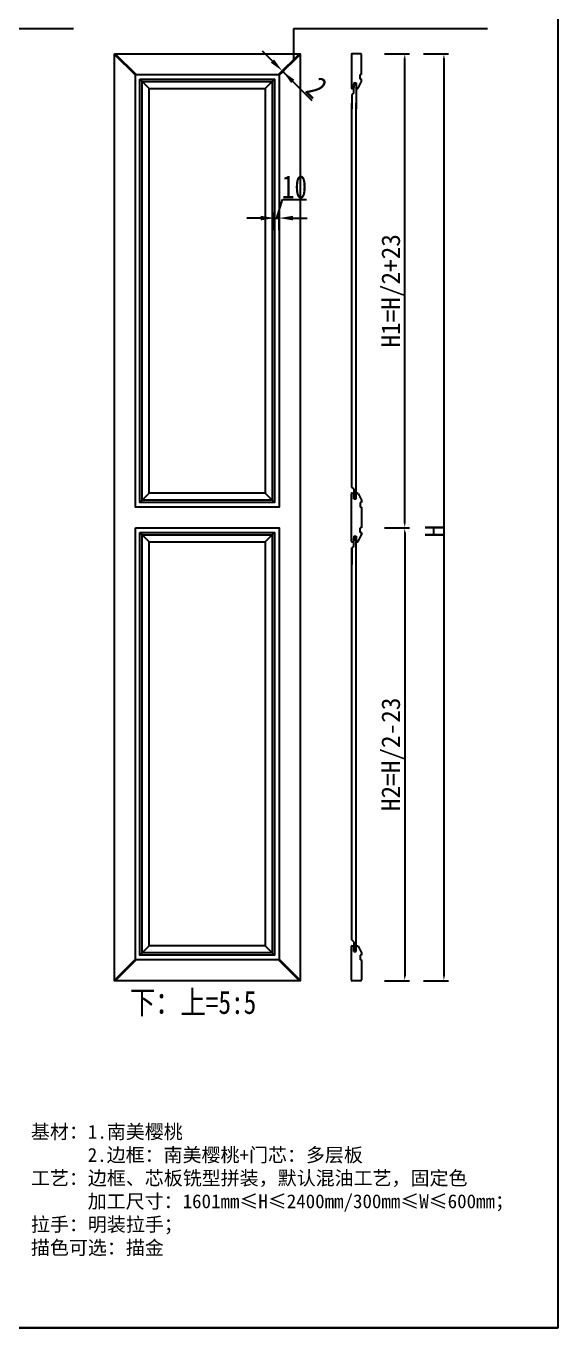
# Model space of a CAD drawing. Header units: millimetres. Extents: x 85186 to 129000, y -77269 to -36327.
# Drawn here: x 95293 to 96440, y -72417 to -69608 of the extents above; entities that cross this region are included whole.
import ezdxf

# ---------------------------------------------------------------- set-up
doc = ezdxf.new("R2010")
doc.units = ezdxf.units.MM
doc.layers.add('粗实线', color=7, linetype='Continuous')
doc.layers.add('细实线', color=251, linetype='Continuous')
doc.styles.get("Standard").update_dxf_attribs({"font": 'SimSun.ttf'})
doc.styles.add('ZB_宋体', font='SimSun.ttf')
doc.styles.add('宋体', font='SimSun.ttf', dxfattribs={"width": 0.8})
doc.dimstyles.new('客来福标注小', dxfattribs={"dimscale": 20, "dimtxt": 2, "dimasz": 0.5, "dimexe": 0.5, "dimexo": 0, "dimgap": 0.05, "dimtad": 1, "dimdec": 0, "dimzin": 0, "dimdsep": 46, "dimtxsty": 'Standard', "dimcen": 0, "dimclrd": 256, "dimclre": 256, "dimclrt": 256, "dimadec": 0, "dimazin": 0, "dimtfac": 1, "dimtdec": 0, "dimtofl": 0, "dimtmove": 1, "dimatfit": 3, "dimfxl": 2.2, "dimfxlon": 1, "dimtolj": 1, "dimtzin": 0, "dimarcsym": 0})
doc.dimstyles.new('客来福衣柜标注大', dxfattribs={"dimscale": 20, "dimtxt": 2.5, "dimasz": 1.5, "dimexe": 0.6, "dimexo": 0, "dimgap": 0.1, "dimtad": 1, "dimdec": 0, "dimzin": 0, "dimdsep": 46, "dimtxsty": '宋体', "dimcen": 0, "dimclrd": 251, "dimclre": 251, "dimclrt": 256, "dimadec": 0, "dimazin": 0, "dimtfac": 1, "dimtdec": 0, "dimtofl": 0, "dimtmove": 1, "dimatfit": 3, "dimfxl": 3.8, "dimfxlon": 1, "dimtolj": 1, "dimtzin": 0, "dimarcsym": 0})

# ---------------------------------------------------------------- blocks, each defined once
blk = doc.blocks.new('*D3218')
at = {"color": 251, "linetype": 'ByBlock', "lineweight": -2, "ltscale": 6, "transparency": 16777216}
for p, q in [((95824.1, -69683.6), (95802.9, -69662.3)), ((95842, -69708.1), (95853.8, -69696.3)), ((95843.4, -69709.5), (95855.2, -69697.7)), ((95846.7, -69706.2), (95845.3, -69704.8)), ((95909.8, -69769.2), (95846.7, -69706.2)), ((95867.9, -69727.4), (95889.1, -69748.6))]:
    blk.add_line(p, q, dxfattribs=at)
at = {"color": 251, "linetype": 'ByBlock', "ltscale": 6, "transparency": 16777216}
for points in [[(95827.6, -69680), (95820.6, -69687.1), (95845.3, -69704.8)], [(95871.5, -69723.9), (95864.4, -69730.9), (95846.7, -69706.2)]]:
    blk.add_solid(points, dxfattribs=at)
at = {"layer": 'Defpoints', "color": 0, "linetype": 'ByBlock', "ltscale": 6, "transparency": 16777216}
for p in [(95842, -69708.1), (95843.4, -69709.5), (95845.3, -69704.8)]:
    blk.add_point(p, dxfattribs=at)
at = {"linetype": 'ByBlock', "ltscale": 6, "transparency": 16777216, "insert": (95919.6, -69740.9), "char_height": 50, "attachment_point": 5, "rotation": 315, "style": '宋体'}
blk.add_mtext('\\A1;2', dxfattribs=at)
blk = doc.blocks.new('*D3219')
at = {"color": 251, "linetype": 'ByBlock', "lineweight": -2, "ltscale": 6, "transparency": 16777216}
for p, q in [((95833.7, -70022.4), (95845.7, -69982.4)), ((95845.7, -69982.4), (95897.5, -69982.4)), ((95798.7, -70022.4), (95768.7, -70022.4)), ((95828.7, -70048.2), (95828.7, -70010.4)), ((95828.7, -70022.4), (95838.7, -70022.4)), ((95838.7, -70048.2), (95838.7, -70010.4)), ((95868.7, -70022.4), (95898.7, -70022.4))]:
    blk.add_line(p, q, dxfattribs=at)
at = {"color": 251, "linetype": 'ByBlock', "ltscale": 6, "transparency": 16777216}
for points in [[(95798.7, -70017.4), (95798.7, -70027.4), (95828.7, -70022.4)], [(95868.7, -70017.4), (95868.7, -70027.4), (95838.7, -70022.4)]]:
    blk.add_solid(points, dxfattribs=at)
at = {"layer": 'Defpoints', "color": 0, "linetype": 'ByBlock', "ltscale": 6, "transparency": 16777216}
for p in [(95838.7, -70022.4), (95828.7, -70048.2), (95838.7, -70048.2)]:
    blk.add_point(p, dxfattribs=at)
at = {"linetype": 'ByBlock', "ltscale": 6, "transparency": 16777216, "insert": (95871.6, -69955.4), "char_height": 50, "attachment_point": 5, "style": '宋体'}
blk.add_mtext('\\A1;10', dxfattribs=at)
blk = doc.blocks.new('*D3223')
at = {"lineweight": -2, "transparency": 16777216}
for p, q in [((96149.7, -69667.8), (96203.7, -69667.8)), ((96193.7, -69677.8), (96193.7, -71657.8)), ((96149.7, -71667.8), (96203.7, -71667.8))]:
    blk.add_line(p, q, dxfattribs=at)
at = {"transparency": 16777216}
for points in [[(96192.1, -69677.8), (96195.4, -69677.8), (96193.7, -69667.8)], [(96192.1, -71657.8), (96195.4, -71657.8), (96193.7, -71667.8)]]:
    blk.add_solid(points, dxfattribs=at)
at = {"layer": 'Defpoints', "color": 0, "transparency": 16777216}
for p in [(96083.2, -69667.8), (96083.2, -71667.8), (96193.7, -71667.8)]:
    blk.add_point(p, dxfattribs=at)
at = {"transparency": 16777216, "insert": (96172.7, -70697.8), "char_height": 40, "attachment_point": 5, "rotation": 90, "style": 'ZB_宋体'}
blk.add_mtext('\\A1;H', dxfattribs=at)
blk = doc.blocks.new('*D3224')
at = {"lineweight": -2, "transparency": 16777216}
for p, q in [((96065.4, -70690.9), (96119.4, -70690.9)), ((96109.4, -70700.9), (96109.4, -71657.8)), ((96065.4, -71667.8), (96119.4, -71667.8))]:
    blk.add_line(p, q, dxfattribs=at)
at = {"transparency": 16777216}
for points in [[(96107.7, -70700.9), (96111, -70700.9), (96109.4, -70690.9)], [(96107.7, -71657.8), (96111, -71657.8), (96109.4, -71667.8)]]:
    blk.add_solid(points, dxfattribs=at)
at = {"layer": 'Defpoints', "color": 0, "transparency": 16777216}
for p in [(96014.8, -70690.9), (96038.9, -71667.8), (96109.4, -71667.8)]:
    blk.add_point(p, dxfattribs=at)
at = {"transparency": 16777216, "insert": (96084, -71179.4), "char_height": 40, "attachment_point": 5, "rotation": 90, "style": 'ZB_宋体'}
blk.add_mtext('\\A1;H2=H/2-23', dxfattribs=at)
blk = doc.blocks.new('*D3225')
at = {"lineweight": -2, "transparency": 16777216}
for p, q in [((96065.4, -69667.8), (96119.4, -69667.8)), ((96109.4, -70680.9), (96109.4, -69677.8)), ((96065.4, -70690.9), (96119.4, -70690.9))]:
    blk.add_line(p, q, dxfattribs=at)
at = {"transparency": 16777216}
for points in [[(96107.7, -69677.8), (96111, -69677.8), (96109.4, -69667.8)], [(96107.7, -70680.9), (96111, -70680.9), (96109.4, -70690.9)]]:
    blk.add_solid(points, dxfattribs=at)
at = {"layer": 'Defpoints', "color": 0, "transparency": 16777216}
for p in [(95978.9, -69667.8), (96109.4, -69667.8), (96014.8, -70690.9)]:
    blk.add_point(p, dxfattribs=at)
at = {"transparency": 16777216, "insert": (96084, -70179.4), "char_height": 40, "attachment_point": 5, "rotation": 90, "style": 'ZB_宋体'}
blk.add_mtext('\\A1;H1=H/2+23', dxfattribs=at)

msp = doc.modelspace()

# ---------------------------------------------------------------- hatches: boundary and pattern name
at = {"layer": '细实线'}
h = msp.add_hatch(color=256, dxfattribs=at)
edge = h.paths.add_edge_path()
edge.add_ellipse((96001.834, -69732.32), major_axis=(2.5, 0), ratio=0.6, start_angle=90, end_angle=180, ccw=False)
edge.add_ellipse((96001.834, -69732.32), major_axis=(2.5, 0), ratio=0.6, start_angle=0, end_angle=90, ccw=False)
edge.add_ellipse((96001.834, -69732.32), major_axis=(2.5, 0), ratio=0.6, start_angle=180, end_angle=360, ccw=False)
h = msp.add_hatch(color=256, dxfattribs=at)
edge = h.paths.add_edge_path()
edge.add_ellipse((96001.834, -70626.32), major_axis=(2.5, 0), ratio=0.6, start_angle=180, end_angle=270)
edge.add_ellipse((96001.834, -70626.32), major_axis=(2.5, 0), ratio=0.6, start_angle=270, end_angle=360)
edge.add_ellipse((96001.834, -70626.32), major_axis=(2.5, 0), ratio=0.6, start_angle=0, end_angle=180)
h = msp.add_hatch(color=256, dxfattribs=at)
edge = h.paths.add_edge_path()
edge.add_ellipse((96001.834, -70710.424), major_axis=(2.5, 0), ratio=0.6, start_angle=90, end_angle=180, ccw=False)
edge.add_ellipse((96001.834, -70710.424), major_axis=(2.5, 0), ratio=0.6, start_angle=0, end_angle=90, ccw=False)
edge.add_ellipse((96001.834, -70710.424), major_axis=(2.5, 0), ratio=0.6, start_angle=180, end_angle=360, ccw=False)
h = msp.add_hatch(color=256, dxfattribs=at)
edge = h.paths.add_edge_path()
edge.add_ellipse((96001.834, -71603.32), major_axis=(2.5, 0), ratio=0.6, start_angle=180, end_angle=270)
edge.add_ellipse((96001.834, -71603.32), major_axis=(2.5, 0), ratio=0.6, start_angle=270, end_angle=360)
edge.add_ellipse((96001.834, -71603.32), major_axis=(2.5, 0), ratio=0.6, start_angle=0, end_angle=180)

# ---------------------------------------------------------------- linework, layer by layer
for p, q in [((95999.334, -69751.82), (95995.334, -69755.82)), ((95999.334, -70606.82), (95995.334, -70602.82)), ((95999.334, -70729.924), (95995.334, -70733.924)), ((95999.334, -71583.82), (95995.334, -71579.82)), ((93422.584, -72417.089), (96439.683, -72417.089))]:
    msp.add_line(p, q)
at = {"color": 0}
msp.add_lwpolyline([(93422.584, -69528.396), (96439.683, -69528.396), (96439.683, -72417.089), (93422.584, -72417.089)], close=True, dxfattribs=at)
at = {"layer": '粗实线'}
for p, q in [((95994.334, -69669.82), (95994.334, -69741.32)), ((96014.334, -69667.82), (95996.334, -69667.82)), ((96016.334, -69712.82), (96016.334, -69669.82)), ((96013.334, -69722.82), (96013.334, -69712.82)), ((96016.334, -69712.82), (96013.334, -69712.82)), ((95995.834, -69742.82), (95998.334, -69742.82)), ((95998.334, -69742.82), (95999.334, -69740.82)), ((95999.334, -69730.82), (95999.334, -69740.82)), ((95999.334, -69730.82), (96004.334, -69730.82)), ((95999.334, -69733.82), (96004.334, -69733.82)), ((95999.334, -69751.82), (95999.334, -69733.82)), ((96004.334, -69730.82), (96004.334, -69740.82)), ((96004.334, -69733.82), (96004.334, -69786.564)), ((96005.334, -69742.82), (96004.334, -69740.82)), ((96005.334, -69742.82), (96007.734, -69742.82)), ((96008.616, -69742.291), (96016.334, -69727.82)), ((96016.334, -69722.82), (96013.334, -69722.82)), ((96016.334, -69727.82), (96016.334, -69722.82)), ((95995.334, -69755.82), (95995.334, -69786.589)), ((95995.334, -70602.82), (95995.334, -69774.258)), ((96004.334, -70627.82), (96004.334, -69774.284)), ((95995.334, -70602.82), (95995.334, -70572.051)), ((96004.334, -70624.82), (96004.334, -70572.077)), ((95994.334, -70719.424), (95994.334, -70617.32)), ((95995.834, -70615.82), (95998.334, -70615.82)), ((95998.334, -70615.82), (95999.334, -70617.82)), ((95999.334, -70606.82), (95999.334, -70624.82)), ((95999.334, -70627.82), (95999.334, -70617.82)), ((96005.334, -70615.82), (96004.334, -70617.82)), ((96004.334, -70627.82), (96004.334, -70617.82)), ((96005.334, -70615.82), (96007.734, -70615.82)), ((96008.616, -70616.35), (96016.334, -70630.82)), ((95999.334, -70624.82), (96004.334, -70624.82)), ((95999.334, -70627.82), (96004.334, -70627.82)), ((96013.334, -70635.82), (96013.334, -70645.82)), ((96016.334, -70635.82), (96013.334, -70635.82)), ((96016.334, -70645.82), (96013.334, -70645.82)), ((96016.334, -70630.82), (96016.334, -70635.82)), ((96016.334, -70645.82), (96016.334, -70690.924)), ((96013.334, -70700.924), (96013.334, -70690.924)), ((96016.334, -70690.924), (96013.334, -70690.924)), ((96016.334, -70700.924), (96013.334, -70700.924)), ((96016.334, -70700.924), (96016.334, -70705.924)), ((96016.334, -70705.924), (96016.334, -70700.924)), ((95995.834, -70720.924), (95998.334, -70720.924)), ((95998.334, -70720.924), (95999.334, -70718.924)), ((95999.334, -70708.924), (95999.334, -70718.924)), ((95999.334, -70708.924), (96004.334, -70708.924)), ((95999.334, -70711.924), (96004.334, -70711.924)), ((95999.334, -70729.924), (95999.334, -70711.924)), ((96004.334, -71601.82), (96004.334, -70708.924)), ((96004.334, -70708.924), (96004.334, -70718.924)), ((96005.334, -70720.924), (96004.334, -70718.924)), ((96005.334, -70720.924), (96007.734, -70720.924)), ((96008.616, -70720.394), (96016.334, -70705.924)), ((95995.334, -71579.82), (95995.334, -70733.924)), ((95995.334, -70733.924), (95995.334, -70769.692)), ((95994.334, -71665.82), (95994.334, -71594.32)), ((95995.834, -71592.82), (95998.334, -71592.82)), ((95998.334, -71592.82), (95999.334, -71594.82)), ((95999.334, -71583.82), (95999.334, -71601.82)), ((95999.334, -71604.82), (95999.334, -71594.82)), ((95999.334, -71601.82), (96004.334, -71601.82)), ((96005.334, -71592.82), (96004.334, -71594.82)), ((96004.334, -71604.82), (96004.334, -71594.82)), ((96005.334, -71592.82), (96007.734, -71592.82)), ((96008.616, -71593.35), (96016.334, -71607.82)), ((95999.334, -71604.82), (96004.334, -71604.82)), ((96013.334, -71612.82), (96013.334, -71622.82)), ((96016.334, -71612.82), (96013.334, -71612.82)), ((96016.334, -71622.82), (96013.334, -71622.82)), ((96016.334, -71607.82), (96016.334, -71612.82)), ((96016.334, -71622.82), (96016.334, -71665.82)), ((96014.334, -71667.82), (95996.334, -71667.82))]:
    msp.add_line(p, q, dxfattribs=at)
for points in [[(95483.569, -69667.82), (95883.664, -69667.82), (95883.664, -71667.82), (95483.569, -71667.82)], [(95558.569, -69742.82), (95808.664, -69742.82), (95808.664, -70615.82), (95558.569, -70615.82)], [(95558.569, -70720.924), (95808.664, -70720.924), (95808.664, -71592.82), (95558.569, -71592.82)]]:
    msp.add_lwpolyline(points, close=True, dxfattribs=at)
at = {"layer": '粗实线', "color": 1}
for points in [[(95528.569, -69712.82), (95838.664, -69712.82), (95838.664, -70645.82), (95528.569, -70645.82)], [(95538.569, -69722.82), (95828.664, -69722.82), (95828.664, -70635.82), (95538.569, -70635.82)], [(95528.569, -70690.924), (95838.664, -70690.924), (95838.664, -71622.82), (95528.569, -71622.82)], [(95538.569, -70700.924), (95828.664, -70700.924), (95828.664, -71612.82), (95538.569, -71612.82)]]:
    msp.add_lwpolyline(points, close=True, dxfattribs=at)
at = {"layer": '粗实线'}
for centre, radius, start, end in [((95996.334, -69669.82), 2, 90, 180), ((96014.334, -69669.82), 2, 0, 90), ((95995.834, -69741.32), 1.5, 180, 270), ((96007.734, -69741.82), 1, 270, 331.927513), ((95995.834, -70617.32), 1.5, 90, 180), ((96007.734, -70616.82), 1, 28.072487, 90), ((95995.834, -70719.424), 1.5, 180, 270), ((96007.734, -70719.924), 1, 270, 331.927513), ((95995.834, -71594.32), 1.5, 90, 180), ((96007.734, -71593.82), 1, 28.072487, 90), ((95996.334, -71665.82), 2, 180, 270), ((96014.334, -71665.82), 2, 270, 0)]:
    msp.add_arc(centre, radius, start, end, dxfattribs=at)
at = {"layer": '细实线'}
for p, q in [((95528.569, -69714.234, 0), (95483.569, -69669.234, 0)), ((95529.984, -69712.82, 0), (95484.984, -69667.82, 0)), ((95837.249, -69712.82, 0), (95882.249, -69667.82, 0)), ((95838.664, -69714.234, 0), (95883.664, -69669.234, 0)), ((95558.569, -69742.82, 0), (95538.569, -69722.82, 0)), ((95808.664, -69742.82, 0), (95828.664, -69722.82, 0)), ((95558.569, -70615.82, 0), (95538.569, -70635.82, 0)), ((95808.664, -70615.82, 0), (95828.664, -70635.82, 0)), ((95558.569, -70720.924, 0), (95538.569, -70700.924, 0)), ((95808.664, -70720.924, 0), (95828.664, -70700.924, 0)), ((95558.569, -71592.82, 0), (95538.569, -71612.82, 0)), ((95808.664, -71592.82, 0), (95828.664, -71612.82, 0)), ((95528.569, -71621.406, 0), (95483.569, -71666.406, 0)), ((95529.984, -71622.82, 0), (95484.984, -71667.82, 0)), ((95837.249, -71622.82, 0), (95882.249, -71667.82, 0)), ((95838.664, -71621.406, 0), (95883.664, -71666.406, 0))]:
    msp.add_line(p, q, dxfattribs=at)
for points in [[(95543.569, -69727.82), (95823.664, -69727.82), (95823.664, -70630.82), (95543.569, -70630.82)], [(95543.569, -70705.924), (95823.664, -70705.924), (95823.664, -71607.82), (95543.569, -71607.82)]]:
    msp.add_lwpolyline(points, close=True, dxfattribs=at)
at = {"layer": '细实线', "extrusion": (0, 0, -1)}
for centre in [(96001.834, -69732.32), (96001.834, -70710.424)]:
    msp.add_ellipse(centre, major_axis=(2.5, 0), ratio=0.6, dxfattribs=at)
at = {"layer": '细实线'}
for centre in [(96001.834, -70626.32), (96001.834, -71603.32)]:
    msp.add_ellipse(centre, major_axis=(2.5, 0), ratio=0.6, dxfattribs=at)

# ---------------------------------------------------------------- texts
at = {"color": 0, "insert": (95516.816, -71689.473), "char_height": 50, "width": 365.74022, "attachment_point": 1, "style": '宋体'}
msp.add_mtext('下：上=5:5', dxfattribs=at)
at = {"lineweight": 25, "insert": (95303.458, -71978.686), "char_height": 30, "width": 1314.31074, "attachment_point": 1, "style": 'ZB_宋体'}
msp.add_mtext('基材：1.南美樱桃\\P      2.边框：南美樱桃+门芯：多层板\\P工艺：边框、芯板铣型拼装，默认混油工艺，固定色\\P      加工尺寸：1601mm≤H≤2400mm/300mm≤W≤600mm；\\P拉手：明装拉手；\\P描色可选：描金', dxfattribs=at)

# ---------------------------------------------------------------- dimensions: what is measured, and where the dimension line sits
at = {"color": 0, "linetype": 'ByBlock', "ltscale": 6}
dim = msp.add_linear_dim(base=(95845.304, -69704.766, 0), p1=(95843.388, -69709.51, 0), p2=(95841.974, -69708.096, 0), angle=135, dimstyle='客来福衣柜标注大', override={"dimtxsty": '宋体'}, dxfattribs=at)
dim.commit()
dim.dimension.update_dxf_attribs({"geometry": '*D3218', "text_midpoint": (95927.27, -69733.25, 0), "dimtype": 161})
at = {"color": 0}
for base, p2, text, picture, middle in [((96109.372, -69667.82), (95978.857, -69667.82), 'H1=H/2+23', '*D3225', (96084.014, -70179.372)), ((96109.372, -71667.82), (96038.857, -71667.82), 'H2=H/2-23', '*D3224', (96084.014, -71179.372))]:
    dim = msp.add_linear_dim(base=base, p1=(96014.834, -70690.924), p2=p2, angle=90, text=text, dimstyle='客来福标注小', override={"dimtxsty": 'ZB_宋体'}, dxfattribs=at)
    dim.commit()
    dim.dimension.update_dxf_attribs({"geometry": picture, "text_midpoint": middle})
dim = msp.add_linear_dim(base=(96193.725, -71667.82), p1=(96083.245, -69667.82), p2=(96083.245, -71667.82), angle=90, text='H', dimstyle='客来福标注小', override={"dimtxsty": 'ZB_宋体'}, dxfattribs=at)
dim.commit()
dim.dimension.update_dxf_attribs({"geometry": '*D3223', "text_midpoint": (96193.725, -70697.82), "dimtype": 160})
at = {"color": 0, "linetype": 'ByBlock', "ltscale": 6}
dim = msp.add_linear_dim(base=(95838.664, -70022.423), p1=(95828.664, -70048.231), p2=(95838.664, -70048.231), dimstyle='客来福衣柜标注大', override={"dimtxsty": '宋体'}, dxfattribs=at)
dim.commit()
dim.dimension.update_dxf_attribs({"geometry": '*D3219', "text_midpoint": (95847.664, -69955.423)})

# ---------------------------------------------------------------- leaders
at = {"color": 0}
for points in [[(94977.873, -69679.511, 0), (94977.873, -69613.564, 0), (95395.174, -69613.564, 0)], [(95870.559, -69679.511, 0), (95870.559, -69613.564, 0), (96287.86, -69613.564, 0)]]:
    msp.add_leader(points, dimstyle='客来福标注小', override={"dimgap": 0.05, "dimtad": 0}, dxfattribs=at)

doc.saveas('drawing.dxf')
